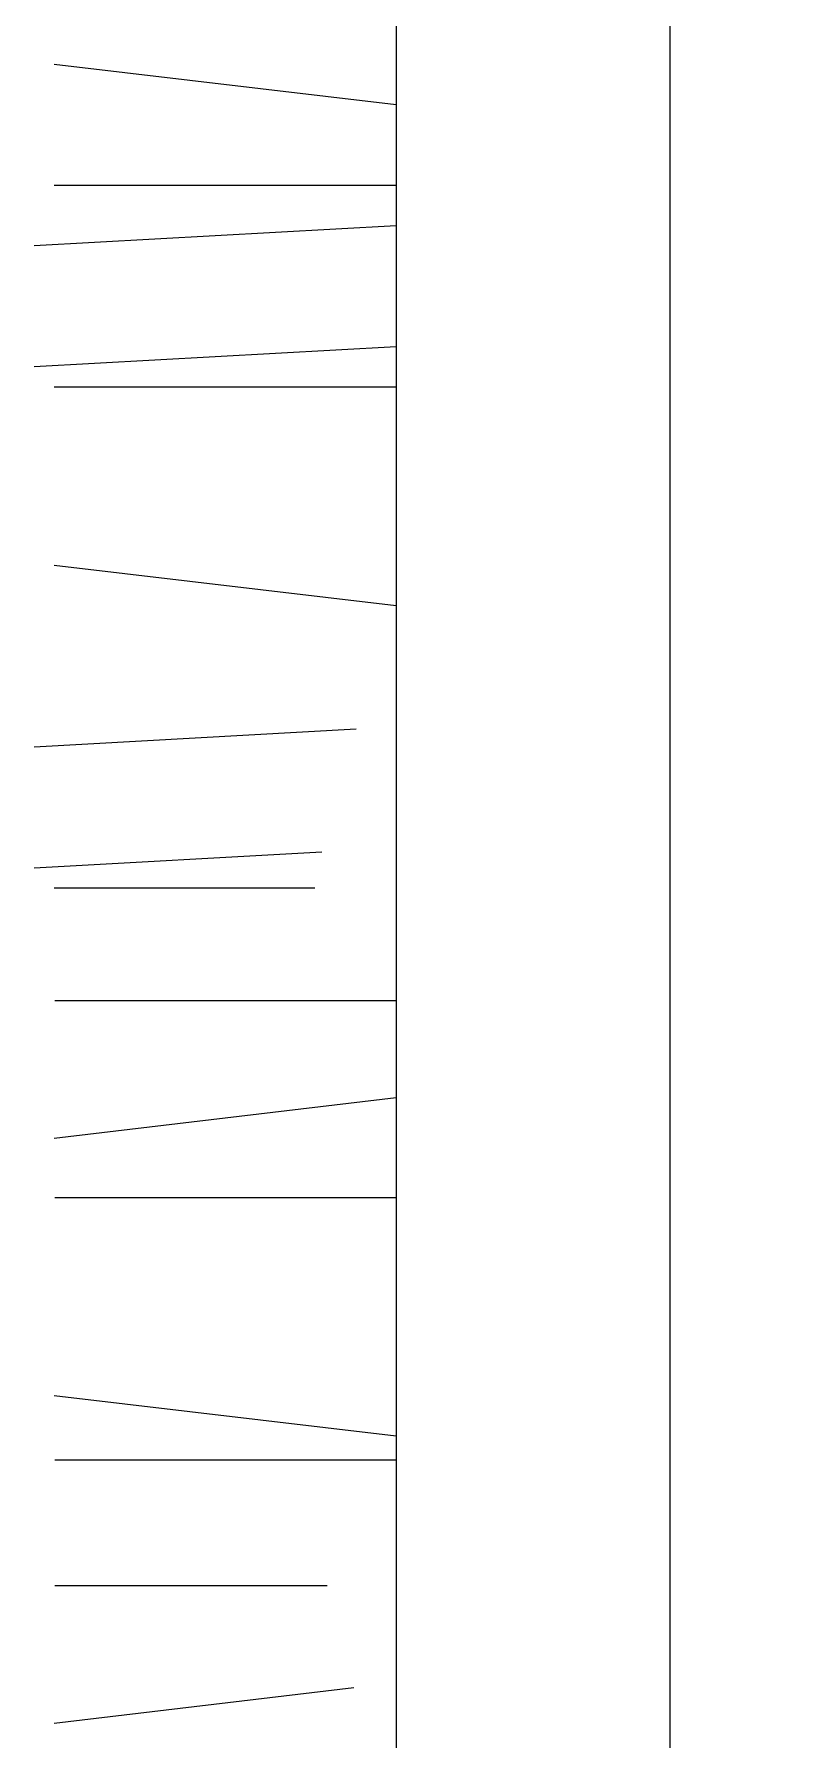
# Model space of a CAD drawing. Header units: inches. Extents: x 7.5 to 50, y 15.4 to 40.2.
# Drawn here: x 8.9927 to 9.1521, y 21.5087 to 21.8676 of the extents above; entities that cross this region are included whole.
import ezdxf

# ---------------------------------------------------------------- set-up
doc = ezdxf.new("R2010")
doc.units = ezdxf.units.IN
doc.header["$MEASUREMENT"] = 0
doc.layers.add('02', color=2, linetype='Continuous')

msp = doc.modelspace()

# ---------------------------------------------------------------- linework, layer by layer
at = {"layer": '02'}
for p, q in [((9.06898, 21.85275), (8.99698, 21.86124)), ((9.06898, 21.83578), (8.99698, 21.83578)), ((9.06898, 21.82729), (8.99275, 21.82304)), ((9.06898, 21.80183), (8.99275, 21.79758)), ((9.06898, 21.79334), (8.99698, 21.79334)), ((9.06898, 21.74731), (8.99698, 21.7558)), ((9.06056, 21.72138), (8.99275, 21.7176)), ((9.05335, 21.69552), (8.99275, 21.69214)), ((9.05184, 21.6879), (8.99698, 21.6879)), ((9.06898, 21.66424), (8.99711, 21.66424)), ((9.06898, 21.64384), (8.99698, 21.63529)), ((9.06898, 21.62278), (8.99711, 21.62278)), ((9.06898, 21.57261), (8.99698, 21.5811)), ((9.06898, 21.56761), (8.99711, 21.56761)), ((9.05444, 21.54113), (8.99711, 21.54113)), ((9.06008, 21.51968), (8.99698, 21.51218))]:
    msp.add_line(p, q, dxfattribs=at)
for points in [[(9.45691, 22.37323), (9.06898, 22.37323), (9.06898, 21.14762), (10.35538, 21.14762), (10.35538, 21.53795)], [(9.45691, 22.31563), (9.12658, 22.31563), (9.12658, 21.20522), (10.29778, 21.20522), (10.29778, 21.53795)]]:
    msp.add_lwpolyline(points, dxfattribs=at)

doc.saveas('drawing.dxf')
